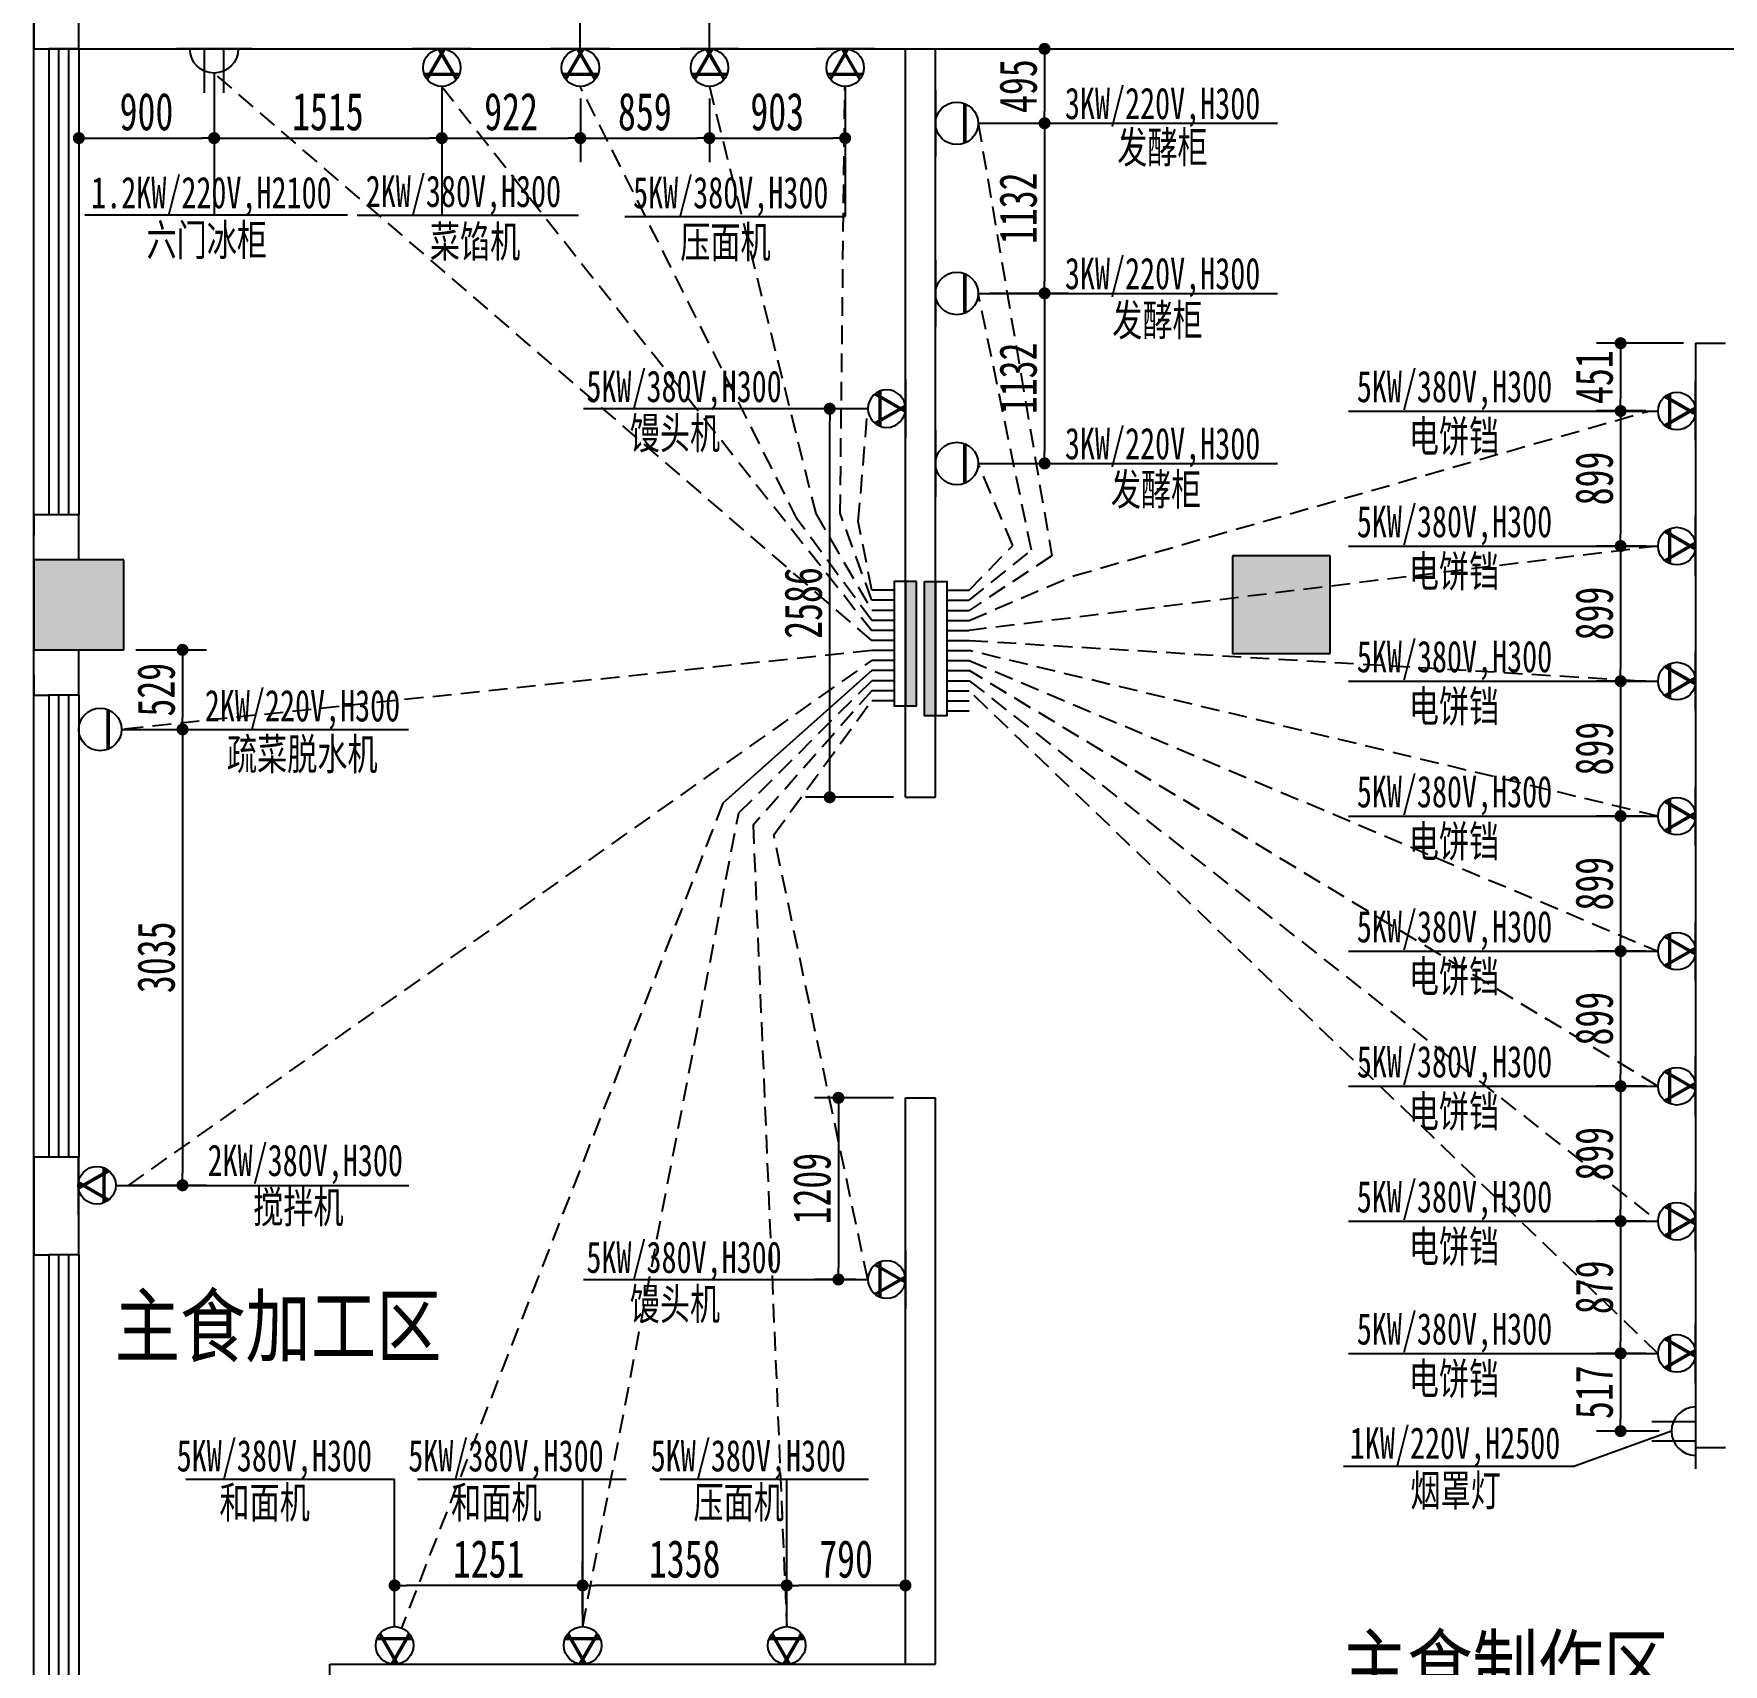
# Model space of a CAD drawing. Header units: inches. Extents: x 871252 to 1312932, y -88801 to 86720.
# Drawn here: x 1057251 to 1068492, y 42700 to 53550 of the extents above; entities that cross this region are included whole.
import ezdxf

# ---------------------------------------------------------------- set-up
doc = ezdxf.new("R2010")
doc.units = ezdxf.units.IN
doc.header["$MEASUREMENT"] = 0
doc.linetypes.add('HIDDEN', pattern=[0.375, 0.25, -0.125])
for name, color, linetype in [('COLUMN', 6, 'Continuous'), ('PUB_HATCH', 8, 'Continuous'), ('PUB_TEXT', 151, 'Continuous'), ('WALL', 7, 'Continuous'), ('WINDOW', 3, 'Continuous'), ('供排水', 4, 'Continuous'), ('电位', 1, 'Continuous')]:
    doc.layers.add(name, color=color, linetype=linetype)
doc.styles.get("Standard").update_dxf_attribs({"font": '', "width": 0.7, "height": 250})
doc.styles.add('STYLE4', font='', dxfattribs={"width": 0.7, "height": 180})
doc.styles.get('Standard').set_extended_font_data('NSimSun')
doc.styles.get('STYLE4').set_extended_font_data('NSimSun')
doc.dimstyles.new('电路', dxfattribs={"dimscale": 80, "dimtxt": 2.5, "dimasz": 1, "dimexe": 2, "dimexo": 1, "dimtad": 1, "dimdec": 0, "dimtxsty": 'Standard', "dimblk": 'DOT', "dimcen": 1, "dimclrd": 6, "dimclre": 6, "dimclrt": 6, "dimadec": 0, "dimazin": 0, "dimtfac": 1, "dimtdec": 0, "dimtmove": 0, "dimatfit": 3, "dimfxl": 0, "dimarcsym": 0})

# ---------------------------------------------------------------- blocks, each defined once
blk = doc.blocks.new('$TCHSYS$WIN2D')
for p, q in [((-0.5, 0.5), (0.5, 0.5)), ((-0.5, 0.5), (-0.5, -0.5)), ((0.5, 0.5), (0.5, -0.5)), ((0.5, 0.1667), (-0.5, 0.1667)), ((0.5, -0.1667), (-0.5, -0.1667)), ((-0.5, -0.5), (0.5, -0.5))]:
    blk.add_line(p, q)
blk = doc.blocks.new('A$C383973DD')
at = {"layer": '电位'}
for p, q in [((0, 0), (0, 503)), ((292, 316), (0, 316)), ((292, 187), (0, 187))]:
    blk.add_line(p, q, dxfattribs=at)
blk.add_arc((0, 252), 161, 270, 90, dxfattribs=at)
blk = doc.blocks.new('A$C7F97516A')
at = {"layer": '电位', "color": 4, "xscale": -1}
blk.add_blockref('A$C383973DD', (292, 0), dxfattribs=at)
blk = doc.blocks.new('A$C624B2101')
at = {"rotation": 180}
blk.add_blockref('A$C7F97516A', (292, 503), dxfattribs=at)
blk = doc.blocks.new('A$C76033D9E')
at = {"layer": '电位', "rotation": 180}
blk.add_blockref('A$C624B2101', (292, 503), dxfattribs=at)
blk = doc.blocks.new('A$C748C3124')
at = {"layer": '电位', "rotation": 90}
blk.add_blockref('A$C76033D9E', (503, 0), dxfattribs=at)
blk = doc.blocks.new('A$C42B0259F')
at = {"layer": '电位', "ltscale": 5, "xscale": -1, "rotation": 180}
blk.add_blockref('A$C748C3124', (0, 292), dxfattribs=at)
blk = doc.blocks.new('A$C46FF7360')
at = {"layer": '供排水', "color": 1, "rotation": 270}
blk.add_blockref('A$C42B0259F', (0, 503), dxfattribs=at)
blk = doc.blocks.new('A$C2916719F')
at = {"layer": '电位', "linetype": 'ByBlock', "rotation": 180}
blk.add_blockref('A$C46FF7360', (292, 503), dxfattribs=at)
blk = doc.blocks.new('A$C03132E9D')
at = {"layer": '电位', "linetype": 'ByBlock', "rotation": 270}
blk.add_blockref('A$C2916719F', (0, 292), dxfattribs=at)
blk = doc.blocks.new('A$C6B0667CD')
at = {"layer": '电位', "rotation": 89.99999999999999}
blk.add_blockref('A$C03132E9D', (292, 0), dxfattribs=at)
blk = doc.blocks.new('A$C1DA46B52')
at = {"layer": '电位', "xscale": -1, "rotation": 180}
blk.add_blockref('A$C6B0667CD', (0, 503), dxfattribs=at)
blk = doc.blocks.new('A$C30686D04')
at = {"layer": 'WALL', "color": 5, "rotation": 90}
blk.add_blockref('A$C1DA46B52', (503, 0), dxfattribs=at)
blk = doc.blocks.new('A$C10C2449B')
at = {"layer": 'WALL', "color": 5, "rotation": 90}
blk.add_blockref('A$C30686D04', (292, 0), dxfattribs=at)
blk = doc.blocks.new('A$C50093F6F')
at = {"layer": '电位', "rotation": 270}
blk.add_blockref('A$C10C2449B', (0, 292), dxfattribs=at)
blk = doc.blocks.new('A$C5F826928')
at = {"layer": '电位', "rotation": 270}
blk.add_blockref('A$C50093F6F', (0, 503), dxfattribs=at)
blk = doc.blocks.new('A$C14B745F9')
at = {"layer": '电位'}
for p, q in [((0, 503), (0, 0)), ((1, 233), (257, 381)), ((3, 222), (266, 374)), ((215, 404), (215, 99)), ((226, 399), (226, 104)), ((257, 122), (1, 270)), ((266, 129), (3, 281))]:
    blk.add_line(p, q, dxfattribs=at)
blk.add_circle((161, 252), 161, dxfattribs=at)
blk = doc.blocks.new('A$C45DF5A34')
at = {"layer": '电位', "color": 4, "rotation": 90}
blk.add_blockref('A$C14B745F9', (503, 0), dxfattribs=at)
blk = doc.blocks.new('A$C719F3E81')
at = {"layer": '电位', "color": 4, "rotation": 180}
blk.add_blockref('A$C45DF5A34', (503, 323), dxfattribs=at)
blk = doc.blocks.new('A$C2F906CB9')
at = {"layer": '电位', "color": 1, "ltscale": 400}
blk.add_blockref('A$C719F3E81', (0, 0), dxfattribs=at)
blk = doc.blocks.new('A$C6BFE34A6')
at = {"layer": '电位', "xscale": 0.777089783281734, "yscale": 0.777089783281734, "zscale": 0.777089783281734}
blk.add_blockref('A$C2F906CB9', (0, 0), dxfattribs=at)
blk = doc.blocks.new('A$C67150746')
at = {"layer": '供排水', "color": 1, "rotation": 270}
blk.add_blockref('A$C6BFE34A6', (0, 391), dxfattribs=at)
blk = doc.blocks.new('A$C51460DDB')
at = {"layer": '电位', "linetype": 'ByBlock', "xscale": -1}
blk.add_blockref('A$C67150746', (251, 0), dxfattribs=at)
blk = doc.blocks.new('A$C75EF68A1')
at = {"layer": 'WALL', "color": 5, "rotation": 180}
blk.add_blockref('A$C51460DDB', (251, 391), dxfattribs=at)
blk = doc.blocks.new('A$C776A0E82')
at = {"layer": '电位', "color": 6}
blk.add_blockref('A$C75EF68A1', (0, 0), dxfattribs=at)
blk = doc.blocks.new('A$C12B31555')
at = {"layer": '电位', "color": 6, "rotation": 270}
blk.add_blockref('A$C776A0E82', (0, 251), dxfattribs=at)
blk = doc.blocks.new('A$C380528E4')
at = {"layer": '电位', "color": 6, "rotation": 180}
blk.add_blockref('A$C12B31555', (391, 251), dxfattribs=at)
blk = doc.blocks.new('A$C3BCC7316')
at = {"layer": '电位'}
for p, q in [((99, 215), (404, 215)), ((104, 226), (399, 226)), ((0, 0), (503, 0))]:
    blk.add_line(p, q, dxfattribs=at)
blk.add_circle((252, 161), 161, dxfattribs=at)
blk = doc.blocks.new('_DOT')
at = {"color": 0, "linetype": 'ByBlock'}
blk.add_line((-0.5, 0), (-1, 0), dxfattribs=at)
at = {"color": 0, "linetype": 'ByBlock', "const_width": 0.5}
blk.add_lwpolyline([(-0.25, 0, 1), (0.25, 0, 1)], format="xyb", close=True, dxfattribs=at)
blk = doc.blocks.new('*D234')
at = {"layer": 'Defpoints', "color": 0, "transparency": 16777216}
for p in [(1057551, 53450), (1058451, 53288), (1058451, 52856)]:
    blk.add_point(p, dxfattribs=at)
at = {"layer": '电位', "color": 6, "lineweight": -2, "transparency": 16777216}
for p, q in [((1057551, 53336), (1057551, 52696)), ((1058451, 53208), (1058451, 52696)), ((1057631, 52856), (1058371, 52856))]:
    blk.add_line(p, q, dxfattribs=at)
at = {"layer": '电位', "color": 6, "lineweight": -2, "transparency": 16777216, "xscale": 80, "yscale": 80, "zscale": 80, "rotation": 180}
blk.add_blockref('_DOT', (1057551, 52856), dxfattribs=at)
at = {"layer": '电位', "color": 6, "lineweight": -2, "transparency": 16777216, "xscale": 80, "yscale": 80, "zscale": 80}
blk.add_blockref('_DOT', (1058451, 52856), dxfattribs=at)
at = {"layer": '电位', "color": 6, "transparency": 16777216, "insert": (1058001, 53031), "char_height": 250, "attachment_point": 5}
blk.add_mtext('900', dxfattribs=at)
blk = doc.blocks.new('*D235')
at = {"layer": 'Defpoints', "color": 0, "transparency": 16777216}
for p in [(1058451, 53288), (1059966, 53199), (1059966, 52856)]:
    blk.add_point(p, dxfattribs=at)
at = {"layer": '电位', "color": 6, "lineweight": -2, "transparency": 16777216}
for p, q in [((1058451, 53208), (1058451, 52696)), ((1059966, 53119), (1059966, 52696)), ((1058531, 52856), (1059886, 52856))]:
    blk.add_line(p, q, dxfattribs=at)
at = {"layer": '电位', "color": 6, "lineweight": -2, "transparency": 16777216, "xscale": 80, "yscale": 80, "zscale": 80, "rotation": 180}
blk.add_blockref('_DOT', (1058451, 52856), dxfattribs=at)
at = {"layer": '电位', "color": 6, "lineweight": -2, "transparency": 16777216, "xscale": 80, "yscale": 80, "zscale": 80}
blk.add_blockref('_DOT', (1059966, 52856), dxfattribs=at)
at = {"layer": '电位', "color": 6, "transparency": 16777216, "insert": (1059208, 53031), "char_height": 250, "attachment_point": 5}
blk.add_mtext('1515', dxfattribs=at)
blk = doc.blocks.new('*D236')
at = {"layer": 'Defpoints', "color": 0, "transparency": 16777216}
for p in [(1059966, 53199), (1060888, 53199), (1060888, 52856)]:
    blk.add_point(p, dxfattribs=at)
at = {"layer": '电位', "color": 6, "lineweight": -2, "transparency": 16777216}
for p, q in [((1059966, 53119), (1059966, 52696)), ((1060888, 53119), (1060888, 52696)), ((1060046, 52856), (1060808, 52856))]:
    blk.add_line(p, q, dxfattribs=at)
at = {"layer": '电位', "color": 6, "lineweight": -2, "transparency": 16777216, "xscale": 80, "yscale": 80, "zscale": 80, "rotation": 180}
blk.add_blockref('_DOT', (1059966, 52856), dxfattribs=at)
at = {"layer": '电位', "color": 6, "lineweight": -2, "transparency": 16777216, "xscale": 80, "yscale": 80, "zscale": 80}
blk.add_blockref('_DOT', (1060888, 52856), dxfattribs=at)
at = {"layer": '电位', "color": 6, "transparency": 16777216, "insert": (1060427, 53031), "char_height": 250, "attachment_point": 5}
blk.add_mtext('922', dxfattribs=at)
blk = doc.blocks.new('*D237')
at = {"layer": 'Defpoints', "color": 0, "transparency": 16777216}
for p in [(1060888, 53199), (1061747, 53199), (1061747, 52856)]:
    blk.add_point(p, dxfattribs=at)
at = {"layer": '电位', "color": 6, "lineweight": -2, "transparency": 16777216}
for p, q in [((1060888, 53119), (1060888, 52696)), ((1061747, 53119), (1061747, 52696)), ((1060968, 52856), (1061667, 52856))]:
    blk.add_line(p, q, dxfattribs=at)
at = {"layer": '电位', "color": 6, "lineweight": -2, "transparency": 16777216, "xscale": 80, "yscale": 80, "zscale": 80, "rotation": 180}
blk.add_blockref('_DOT', (1060888, 52856), dxfattribs=at)
at = {"layer": '电位', "color": 6, "lineweight": -2, "transparency": 16777216, "xscale": 80, "yscale": 80, "zscale": 80}
blk.add_blockref('_DOT', (1061747, 52856), dxfattribs=at)
at = {"layer": '电位', "color": 6, "transparency": 16777216, "insert": (1061317, 53031), "char_height": 250, "attachment_point": 5}
blk.add_mtext('859', dxfattribs=at)
blk = doc.blocks.new('*D238')
at = {"layer": 'Defpoints', "color": 0, "transparency": 16777216}
for p in [(1061747, 53199), (1062650, 53199), (1062650, 52856)]:
    blk.add_point(p, dxfattribs=at)
at = {"layer": '电位', "color": 6, "lineweight": -2, "transparency": 16777216}
for p, q in [((1061747, 53119), (1061747, 52696)), ((1062650, 53119), (1062650, 52696)), ((1061827, 52856), (1062570, 52856))]:
    blk.add_line(p, q, dxfattribs=at)
at = {"layer": '电位', "color": 6, "lineweight": -2, "transparency": 16777216, "xscale": 80, "yscale": 80, "zscale": 80, "rotation": 180}
blk.add_blockref('_DOT', (1061747, 52856), dxfattribs=at)
at = {"layer": '电位', "color": 6, "lineweight": -2, "transparency": 16777216, "xscale": 80, "yscale": 80, "zscale": 80}
blk.add_blockref('_DOT', (1062650, 52856), dxfattribs=at)
at = {"layer": '电位', "color": 6, "transparency": 16777216, "insert": (1062198, 53031), "char_height": 250, "attachment_point": 5}
blk.add_mtext('903', dxfattribs=at)
blk = doc.blocks.new('*D239')
at = {"layer": 'Defpoints', "color": 0, "transparency": 16777216}
for p in [(1057851, 49450), (1057851, 48921), (1058241, 48921)]:
    blk.add_point(p, dxfattribs=at)
at = {"layer": '电位', "color": 6, "lineweight": -2, "transparency": 16777216}
for p, q in [((1057931, 49450), (1058401, 49450)), ((1058241, 49370), (1058241, 49001)), ((1057931, 48921), (1058401, 48921))]:
    blk.add_line(p, q, dxfattribs=at)
at = {"layer": '电位', "color": 6, "lineweight": -2, "transparency": 16777216, "xscale": 80, "yscale": 80, "zscale": 80}
for p, rotation in [((1058241, 49450), 90), ((1058241, 48921), 270)]:
    blk.add_blockref('_DOT', p, dxfattribs=dict(at, rotation=rotation))
at = {"layer": '电位', "color": 6, "transparency": 16777216, "insert": (1058066, 49185), "char_height": 250, "attachment_point": 5, "rotation": 90}
blk.add_mtext('529', dxfattribs=at)
blk = doc.blocks.new('*D240')
at = {"layer": 'Defpoints', "color": 0, "transparency": 16777216}
for p in [(1057851, 48921), (1057797, 45887), (1058241, 45887)]:
    blk.add_point(p, dxfattribs=at)
at = {"layer": '电位', "color": 6, "lineweight": -2, "transparency": 16777216}
for p, q in [((1057931, 48921), (1058401, 48921)), ((1058241, 48841), (1058241, 45967)), ((1057877, 45887), (1058401, 45887))]:
    blk.add_line(p, q, dxfattribs=at)
at = {"layer": '电位', "color": 6, "lineweight": -2, "transparency": 16777216, "xscale": 80, "yscale": 80, "zscale": 80}
for p, rotation in [((1058241, 48921), 90), ((1058241, 45887), 270)]:
    blk.add_blockref('_DOT', p, dxfattribs=dict(at, rotation=rotation))
at = {"layer": '电位', "color": 6, "transparency": 16777216, "insert": (1058066, 47404), "char_height": 250, "attachment_point": 5, "rotation": 90}
blk.add_mtext('3035', dxfattribs=at)
blk = doc.blocks.new('*D241')
at = {"layer": 'Defpoints', "color": 0, "transparency": 16777216}
for p in [(1063051, 46469), (1062605, 45260), (1062800, 45260)]:
    blk.add_point(p, dxfattribs=at)
at = {"layer": '电位', "color": 6, "lineweight": -2, "transparency": 16777216}
for p, q in [((1062971, 46469), (1062445, 46469)), ((1062605, 46389), (1062605, 45340)), ((1062720, 45260), (1062445, 45260))]:
    blk.add_line(p, q, dxfattribs=at)
at = {"layer": '电位', "color": 6, "lineweight": -2, "transparency": 16777216, "xscale": 80, "yscale": 80, "zscale": 80}
for p, rotation in [((1062605, 46469), 90), ((1062605, 45260), 270)]:
    blk.add_blockref('_DOT', p, dxfattribs=dict(at, rotation=rotation))
at = {"layer": '电位', "color": 6, "transparency": 16777216, "insert": (1062430, 45865), "char_height": 250, "attachment_point": 5, "rotation": 90}
blk.add_mtext('1209', dxfattribs=at)
blk = doc.blocks.new('*D242')
at = {"layer": 'Defpoints', "color": 0, "transparency": 16777216}
for p in [(1062547, 51055), (1062800, 51055), (1063051, 48469)]:
    blk.add_point(p, dxfattribs=at)
at = {"layer": '电位', "color": 6, "lineweight": -2, "transparency": 16777216}
for p, q in [((1062720, 51055), (1062387, 51055)), ((1062547, 48549), (1062547, 50975)), ((1062971, 48469), (1062387, 48469))]:
    blk.add_line(p, q, dxfattribs=at)
at = {"layer": '电位', "color": 6, "lineweight": -2, "transparency": 16777216, "xscale": 80, "yscale": 80, "zscale": 80}
for p, rotation in [((1062547, 51055), 90), ((1062547, 48469), 270)]:
    blk.add_blockref('_DOT', p, dxfattribs=dict(at, rotation=rotation))
at = {"layer": '电位', "color": 6, "transparency": 16777216, "insert": (1062372, 49762), "char_height": 250, "attachment_point": 5, "rotation": 90}
blk.add_mtext('2586', dxfattribs=at)
blk = doc.blocks.new('*D243')
at = {"layer": 'Defpoints', "color": 0, "transparency": 16777216}
for p in [(1062261, 43224), (1062261, 42950), (1063051, 42700)]:
    blk.add_point(p, dxfattribs=at)
at = {"layer": '电位', "color": 6, "lineweight": -2, "transparency": 16777216}
for p, q in [((1062261, 43030), (1062261, 43384)), ((1063051, 42780), (1063051, 43384)), ((1062971, 43224), (1062341, 43224))]:
    blk.add_line(p, q, dxfattribs=at)
at = {"layer": '电位', "color": 6, "lineweight": -2, "transparency": 16777216, "xscale": 80, "yscale": 80, "zscale": 80, "rotation": 180}
blk.add_blockref('_DOT', (1062261, 43224), dxfattribs=at)
at = {"layer": '电位', "color": 6, "lineweight": -2, "transparency": 16777216, "xscale": 80, "yscale": 80, "zscale": 80}
blk.add_blockref('_DOT', (1063051, 43224), dxfattribs=at)
at = {"layer": '电位', "color": 6, "transparency": 16777216, "insert": (1062656, 43399), "char_height": 250, "attachment_point": 5}
blk.add_mtext('790', dxfattribs=at)
blk = doc.blocks.new('*D244')
at = {"layer": 'Defpoints', "color": 0, "transparency": 16777216}
for p in [(1060903, 43224), (1060903, 42950), (1062261, 42950)]:
    blk.add_point(p, dxfattribs=at)
at = {"layer": '电位', "color": 6, "lineweight": -2, "transparency": 16777216}
for p, q in [((1060903, 43030), (1060903, 43384)), ((1062261, 43030), (1062261, 43384)), ((1062181, 43224), (1060983, 43224))]:
    blk.add_line(p, q, dxfattribs=at)
at = {"layer": '电位', "color": 6, "lineweight": -2, "transparency": 16777216, "xscale": 80, "yscale": 80, "zscale": 80, "rotation": 180}
blk.add_blockref('_DOT', (1060903, 43224), dxfattribs=at)
at = {"layer": '电位', "color": 6, "lineweight": -2, "transparency": 16777216, "xscale": 80, "yscale": 80, "zscale": 80}
blk.add_blockref('_DOT', (1062261, 43224), dxfattribs=at)
at = {"layer": '电位', "color": 6, "transparency": 16777216, "insert": (1061582, 43399), "char_height": 250, "attachment_point": 5}
blk.add_mtext('1358', dxfattribs=at)
blk = doc.blocks.new('*D245')
at = {"layer": 'Defpoints', "color": 0, "transparency": 16777216}
for p in [(1059652, 43224), (1059652, 42950), (1060903, 42950)]:
    blk.add_point(p, dxfattribs=at)
at = {"layer": '电位', "color": 6, "lineweight": -2, "transparency": 16777216}
for p, q in [((1059652, 43030), (1059652, 43384)), ((1060903, 43030), (1060903, 43384)), ((1060823, 43224), (1059732, 43224))]:
    blk.add_line(p, q, dxfattribs=at)
at = {"layer": '电位', "color": 6, "lineweight": -2, "transparency": 16777216, "xscale": 80, "yscale": 80, "zscale": 80, "rotation": 180}
blk.add_blockref('_DOT', (1059652, 43224), dxfattribs=at)
at = {"layer": '电位', "color": 6, "lineweight": -2, "transparency": 16777216, "xscale": 80, "yscale": 80, "zscale": 80}
blk.add_blockref('_DOT', (1060903, 43224), dxfattribs=at)
at = {"layer": '电位', "color": 6, "transparency": 16777216, "insert": (1060278, 43399), "char_height": 250, "attachment_point": 5}
blk.add_mtext('1251', dxfattribs=at)
blk = doc.blocks.new('*D246')
at = {"layer": 'Defpoints', "color": 0, "transparency": 16777216}
for p in [(1063252, 53450), (1063535, 52955), (1063977, 52955)]:
    blk.add_point(p, dxfattribs=at)
at = {"layer": '电位', "color": 6, "lineweight": -2, "transparency": 16777216}
for p, q in [((1063497, 53450), (1064137, 53450)), ((1063977, 53370), (1063977, 53035)), ((1063615, 52955), (1064137, 52955))]:
    blk.add_line(p, q, dxfattribs=at)
at = {"layer": '电位', "color": 6, "lineweight": -2, "transparency": 16777216, "xscale": 80, "yscale": 80, "zscale": 80}
for p, rotation in [((1063977, 53450), 90), ((1063977, 52955), 270)]:
    blk.add_blockref('_DOT', p, dxfattribs=dict(at, rotation=rotation))
at = {"layer": '电位', "color": 6, "transparency": 16777216, "insert": (1063802, 53202), "char_height": 250, "attachment_point": 5, "rotation": 90}
blk.add_mtext('495', dxfattribs=at)
blk = doc.blocks.new('*D247')
at = {"layer": 'Defpoints', "color": 0, "transparency": 16777216}
for p in [(1063535, 52955), (1063535, 51823), (1063977, 51823)]:
    blk.add_point(p, dxfattribs=at)
at = {"layer": '电位', "color": 6, "lineweight": -2, "transparency": 16777216}
for p, q in [((1063615, 52955), (1064137, 52955)), ((1063977, 52875), (1063977, 51903)), ((1063615, 51823), (1064137, 51823))]:
    blk.add_line(p, q, dxfattribs=at)
at = {"layer": '电位', "color": 6, "lineweight": -2, "transparency": 16777216, "xscale": 80, "yscale": 80, "zscale": 80}
for p, rotation in [((1063977, 52955), 90), ((1063977, 51823), 270)]:
    blk.add_blockref('_DOT', p, dxfattribs=dict(at, rotation=rotation))
at = {"layer": '电位', "color": 6, "transparency": 16777216, "insert": (1063802, 52389), "char_height": 250, "attachment_point": 5, "rotation": 90}
blk.add_mtext('1132', dxfattribs=at)
blk = doc.blocks.new('*D248')
at = {"layer": 'Defpoints', "color": 0, "transparency": 16777216}
for p in [(1063535, 51823), (1063535, 50691), (1063977, 50691)]:
    blk.add_point(p, dxfattribs=at)
at = {"layer": '电位', "color": 6, "lineweight": -2, "transparency": 16777216}
for p, q in [((1063615, 51823), (1064137, 51823)), ((1063977, 51743), (1063977, 50771)), ((1063615, 50691), (1064137, 50691))]:
    blk.add_line(p, q, dxfattribs=at)
at = {"layer": '电位', "color": 6, "lineweight": -2, "transparency": 16777216, "xscale": 80, "yscale": 80, "zscale": 80}
for p, rotation in [((1063977, 51823), 90), ((1063977, 50691), 270)]:
    blk.add_blockref('_DOT', p, dxfattribs=dict(at, rotation=rotation))
at = {"layer": '电位', "color": 6, "transparency": 16777216, "insert": (1063802, 51257), "char_height": 250, "attachment_point": 5, "rotation": 90}
blk.add_mtext('1132', dxfattribs=at)
blk = doc.blocks.new('*D249')
at = {"layer": 'Defpoints', "color": 0, "transparency": 16777216}
for p in [(1068309, 51491), (1067810, 51040), (1068058, 51040)]:
    blk.add_point(p, dxfattribs=at)
at = {"layer": '电位', "color": 6, "lineweight": -2, "transparency": 16777216}
for p, q in [((1068229, 51491), (1067650, 51491)), ((1067810, 51411), (1067810, 51120)), ((1067978, 51040), (1067650, 51040))]:
    blk.add_line(p, q, dxfattribs=at)
at = {"layer": '电位', "color": 6, "lineweight": -2, "transparency": 16777216, "xscale": 80, "yscale": 80, "zscale": 80}
for p, rotation in [((1067810, 51491), 90), ((1067810, 51040), 270)]:
    blk.add_blockref('_DOT', p, dxfattribs=dict(at, rotation=rotation))
at = {"layer": '电位', "color": 6, "transparency": 16777216, "insert": (1067635, 51265), "char_height": 250, "attachment_point": 5, "rotation": 90}
blk.add_mtext('451', dxfattribs=at)
blk = doc.blocks.new('*D250')
at = {"layer": 'Defpoints', "color": 0, "transparency": 16777216}
for p in [(1068058, 51040), (1067810, 50141), (1068058, 50141)]:
    blk.add_point(p, dxfattribs=at)
at = {"layer": '电位', "color": 6, "lineweight": -2, "transparency": 16777216}
for p, q in [((1067978, 51040), (1067650, 51040)), ((1067810, 50960), (1067810, 50221)), ((1067978, 50141), (1067650, 50141))]:
    blk.add_line(p, q, dxfattribs=at)
at = {"layer": '电位', "color": 6, "lineweight": -2, "transparency": 16777216, "xscale": 80, "yscale": 80, "zscale": 80}
for p, rotation in [((1067810, 51040), 90), ((1067810, 50141), 270)]:
    blk.add_blockref('_DOT', p, dxfattribs=dict(at, rotation=rotation))
at = {"layer": '电位', "color": 6, "transparency": 16777216, "insert": (1067635, 50591), "char_height": 250, "attachment_point": 5, "rotation": 90}
blk.add_mtext('899', dxfattribs=at)
blk = doc.blocks.new('*D251')
at = {"layer": 'Defpoints', "color": 0, "transparency": 16777216}
for p in [(1068058, 50141), (1067810, 49242), (1068058, 49242)]:
    blk.add_point(p, dxfattribs=at)
at = {"layer": '电位', "color": 6, "lineweight": -2, "transparency": 16777216}
for p, q in [((1067978, 50141), (1067650, 50141)), ((1067810, 50061), (1067810, 49322)), ((1067978, 49242), (1067650, 49242))]:
    blk.add_line(p, q, dxfattribs=at)
at = {"layer": '电位', "color": 6, "lineweight": -2, "transparency": 16777216, "xscale": 80, "yscale": 80, "zscale": 80}
for p, rotation in [((1067810, 50141), 90), ((1067810, 49242), 270)]:
    blk.add_blockref('_DOT', p, dxfattribs=dict(at, rotation=rotation))
at = {"layer": '电位', "color": 6, "transparency": 16777216, "insert": (1067635, 49692), "char_height": 250, "attachment_point": 5, "rotation": 90}
blk.add_mtext('899', dxfattribs=at)
blk = doc.blocks.new('*D252')
at = {"layer": 'Defpoints', "color": 0, "transparency": 16777216}
for p in [(1068058, 49242), (1067810, 48344), (1068058, 48344)]:
    blk.add_point(p, dxfattribs=at)
at = {"layer": '电位', "color": 6, "lineweight": -2, "transparency": 16777216}
for p, q in [((1067978, 49242), (1067650, 49242)), ((1067810, 49162), (1067810, 48424)), ((1067978, 48344), (1067650, 48344))]:
    blk.add_line(p, q, dxfattribs=at)
at = {"layer": '电位', "color": 6, "lineweight": -2, "transparency": 16777216, "xscale": 80, "yscale": 80, "zscale": 80}
for p, rotation in [((1067810, 49242), 90), ((1067810, 48344), 270)]:
    blk.add_blockref('_DOT', p, dxfattribs=dict(at, rotation=rotation))
at = {"layer": '电位', "color": 6, "transparency": 16777216, "insert": (1067635, 48793), "char_height": 250, "attachment_point": 5, "rotation": 90}
blk.add_mtext('899', dxfattribs=at)
blk = doc.blocks.new('*D253')
at = {"layer": 'Defpoints', "color": 0, "transparency": 16777216}
for p in [(1068058, 48344), (1067810, 47445), (1068058, 47445)]:
    blk.add_point(p, dxfattribs=at)
at = {"layer": '电位', "color": 6, "lineweight": -2, "transparency": 16777216}
for p, q in [((1067978, 48344), (1067650, 48344)), ((1067810, 48264), (1067810, 47525)), ((1067978, 47445), (1067650, 47445))]:
    blk.add_line(p, q, dxfattribs=at)
at = {"layer": '电位', "color": 6, "lineweight": -2, "transparency": 16777216, "xscale": 80, "yscale": 80, "zscale": 80}
for p, rotation in [((1067810, 48344), 90), ((1067810, 47445), 270)]:
    blk.add_blockref('_DOT', p, dxfattribs=dict(at, rotation=rotation))
at = {"layer": '电位', "color": 6, "transparency": 16777216, "insert": (1067635, 47894), "char_height": 250, "attachment_point": 5, "rotation": 90}
blk.add_mtext('899', dxfattribs=at)
blk = doc.blocks.new('*D254')
at = {"layer": 'Defpoints', "color": 0, "transparency": 16777216}
for p in [(1068058, 47445), (1067810, 46546), (1068058, 46546)]:
    blk.add_point(p, dxfattribs=at)
at = {"layer": '电位', "color": 6, "lineweight": -2, "transparency": 16777216}
for p, q in [((1067978, 47445), (1067650, 47445)), ((1067810, 47365), (1067810, 46626)), ((1067978, 46546), (1067650, 46546))]:
    blk.add_line(p, q, dxfattribs=at)
at = {"layer": '电位', "color": 6, "lineweight": -2, "transparency": 16777216, "xscale": 80, "yscale": 80, "zscale": 80}
for p, rotation in [((1067810, 47445), 90), ((1067810, 46546), 270)]:
    blk.add_blockref('_DOT', p, dxfattribs=dict(at, rotation=rotation))
at = {"layer": '电位', "color": 6, "transparency": 16777216, "insert": (1067635, 46996), "char_height": 250, "attachment_point": 5, "rotation": 90}
blk.add_mtext('899', dxfattribs=at)
blk = doc.blocks.new('*D255')
at = {"layer": 'Defpoints', "color": 0, "transparency": 16777216}
for p in [(1068058, 46546), (1067810, 45648), (1068058, 45648)]:
    blk.add_point(p, dxfattribs=at)
at = {"layer": '电位', "color": 6, "lineweight": -2, "transparency": 16777216}
for p, q in [((1067978, 46546), (1067650, 46546)), ((1067810, 46466), (1067810, 45728)), ((1067978, 45648), (1067650, 45648))]:
    blk.add_line(p, q, dxfattribs=at)
at = {"layer": '电位', "color": 6, "lineweight": -2, "transparency": 16777216, "xscale": 80, "yscale": 80, "zscale": 80}
for p, rotation in [((1067810, 46546), 90), ((1067810, 45648), 270)]:
    blk.add_blockref('_DOT', p, dxfattribs=dict(at, rotation=rotation))
at = {"layer": '电位', "color": 6, "transparency": 16777216, "insert": (1067635, 46097), "char_height": 250, "attachment_point": 5, "rotation": 90}
blk.add_mtext('899', dxfattribs=at)
blk = doc.blocks.new('*D256')
at = {"layer": 'Defpoints', "color": 0, "transparency": 16777216}
for p in [(1068058, 45648), (1067810, 44768), (1068058, 44768)]:
    blk.add_point(p, dxfattribs=at)
at = {"layer": '电位', "color": 6, "lineweight": -2, "transparency": 16777216}
for p, q in [((1067978, 45648), (1067650, 45648)), ((1067810, 45568), (1067810, 44848)), ((1067978, 44768), (1067650, 44768))]:
    blk.add_line(p, q, dxfattribs=at)
at = {"layer": '电位', "color": 6, "lineweight": -2, "transparency": 16777216, "xscale": 80, "yscale": 80, "zscale": 80}
for p, rotation in [((1067810, 45648), 90), ((1067810, 44768), 270)]:
    blk.add_blockref('_DOT', p, dxfattribs=dict(at, rotation=rotation))
at = {"layer": '电位', "color": 6, "transparency": 16777216, "insert": (1067635, 45208), "char_height": 250, "attachment_point": 5, "rotation": 90}
blk.add_mtext('879', dxfattribs=at)
blk = doc.blocks.new('*D257')
at = {"layer": 'Defpoints', "color": 0, "transparency": 16777216}
for p in [(1068058, 44768), (1067810, 44251), (1068147, 44251)]:
    blk.add_point(p, dxfattribs=at)
at = {"layer": '电位', "color": 6, "lineweight": -2, "transparency": 16777216}
for p, q in [((1067978, 44768), (1067650, 44768)), ((1067810, 44688), (1067810, 44331)), ((1068067, 44251), (1067650, 44251))]:
    blk.add_line(p, q, dxfattribs=at)
at = {"layer": '电位', "color": 6, "lineweight": -2, "transparency": 16777216, "xscale": 80, "yscale": 80, "zscale": 80}
for p, rotation in [((1067810, 44768), 90), ((1067810, 44251), 270)]:
    blk.add_blockref('_DOT', p, dxfattribs=dict(at, rotation=rotation))
at = {"layer": '电位', "color": 6, "transparency": 16777216, "insert": (1067635, 44510), "char_height": 250, "attachment_point": 5, "rotation": 90}
blk.add_mtext('517', dxfattribs=at)

msp = doc.modelspace()

# ---------------------------------------------------------------- hatches: boundary and pattern name
at = {"layer": 'PUB_HATCH'}
for points in [[(1057851.2, 49449.7), (1057851.2, 50049.7), (1057251.2, 50049.7), (1057251.2, 49449.7)], [(1065876.2, 49425.1), (1065876.2, 50075.1), (1065226.2, 50075.1), (1065226.2, 49425.1)]]:
    msp.add_hatch(color=256, dxfattribs=at).paths.add_polyline_path(points)
at = {"layer": '电位'}
for points in [[(1063125.5, 49905.9), (1063051.2, 49905.9), (1063051.2, 49078.3), (1063125.5, 49078.3)], [(1063251.2, 49905.9), (1063176.8, 49905.9), (1063176.8, 49011.5), (1063251.2, 49011.5)]]:
    msp.add_hatch(color=1, dxfattribs=at).paths.add_polyline_path(points)

# ---------------------------------------------------------------- linework, layer by layer
msp.add_lwpolyline([(1057251.2, 34099.7), (1057251.2, 58049.7)])
at = {"layer": 'COLUMN'}
for p, q in [((1057351.2, 50349.7), (1057251.2, 50349.7)), ((1057251.2, 50349.7), (1057251.2, 50215.9)), ((1057551.2, 50215.9), (1057551.2, 50349.7)), ((1057851.2, 50049.7), (1057251.2, 50049.7)), ((1057251.2, 50049.7), (1057251.2, 49449.7)), ((1057851.2, 49449.7), (1057851.2, 50049.7)), ((1065876.2, 50075.1), (1065226.2, 50075.1)), ((1065226.2, 50075.1), (1065226.2, 49425.1)), ((1065876.2, 49425.1), (1065876.2, 50075.1)), ((1057251.2, 49449.7), (1057851.2, 49449.7)), ((1065226.2, 49425.1), (1065876.2, 49425.1)), ((1057251.2, 49283.4), (1057251.2, 49149.7)), ((1057551.2, 49149.7), (1057551.2, 49283.4)), ((1057251.2, 49149.7), (1057351.2, 49149.7)), ((1057351.2, 46074.7), (1057251.2, 46074.7)), ((1057251.2, 46074.7), (1057251.2, 45424.7)), ((1057551.2, 45424.7), (1057551.2, 46074.7)), ((1057251.2, 45424.7), (1057351.2, 45424.7))]:
    msp.add_line(p, q, dxfattribs=at)
at = {"layer": 'WALL'}
for p, q in [((1057251.2, 57500.1), (1057251.2, 53449.7)), ((1057551.2, 53449.7), (1057551.2, 57500.1)), ((1057251.2, 53449.7), (1057351.2, 53449.7)), ((1057351.2, 53449.7), (1057551.2, 53449.7)), ((1057551.2, 53449.7), (1070501.2, 53449.7)), ((1063051.2, 48469.3), (1063051.2, 53449.7)), ((1063251.2, 48469.3), (1063251.2, 53449.7)), ((1068308.7, 51490.7), (1068308.7, 44142.6)), ((1068308.7, 51490.7), (1068508.7, 51490.7)), ((1057251.2, 50049.7), (1057251.2, 50215.9)), ((1057551.2, 50049.7), (1057551.2, 50215.9)), ((1057251.2, 49283.4), (1057251.2, 49449.7)), ((1057551.2, 49283.4), (1057551.2, 49449.7)), ((1063051.2, 48469.3), (1063251.2, 48469.3)), ((1063051.2, 48469.3), (1063251.2, 48469.3)), ((1063051.2, 42699.7), (1063051.2, 46469.3)), ((1063051.2, 46469.3), (1063251.2, 46469.3)), ((1063251.2, 42699.7), (1063251.2, 46469.3)), ((1068308.7, 44142.6), (1068508.7, 44142.6)), ((1059221.2, 42699.7), (1061271.2, 42699.7)), ((1059221.2, 42049.7), (1059221.2, 42699.7)), ((1061271.2, 42699.7), (1063251.2, 42699.7))]:
    msp.add_line(p, q, dxfattribs=at)
at = {"layer": '电位', "color": 4}
for p, q in [((1060887.8, 53449.7), (1060887.8, 54303.6)), ((1061746.9, 53449.7), (1061746.9, 54333.2)), ((1058451.2, 53288.3), (1058451.2, 52348.2)), ((1059965.8, 53198.9), (1059965.8, 52342.8)), ((1062649.8, 53198.9), (1062649.8, 52335.3)), ((1063535.5, 52954.7), (1065527.3, 52954.7)), ((1057590, 52345.3), (1059338.4, 52345.3)), ((1059403.8, 52342.8), (1060875.1, 52342.8)), ((1061184.1, 52335.3), (1062649.8, 52335.3)), ((1063535.5, 51822.7), (1065527.3, 51822.7)), ((1060908.9, 51055.5), (1062800.4, 51055.5)), ((1066000, 51039.8), (1068057.9, 51039.8)), ((1063535.5, 50690.7), (1065527.3, 50690.7)), ((1066000, 50141.2), (1068057.9, 50141.2)), ((1066000, 49242.5), (1068057.9, 49242.5)), ((1057835.2, 48921.2), (1059744.8, 48921.2)), ((1066000, 48343.8), (1068057.9, 48343.8)), ((1066000, 47445.1), (1068057.9, 47445.1)), ((1066000, 46546.5), (1068057.9, 46546.5)), ((1057797.2, 45886.5), (1059747.5, 45886.5)), ((1066000, 45647.8), (1068057.9, 45647.8)), ((1060908.9, 45259.9), (1062800.4, 45259.9)), ((1066000, 44768.4), (1068057.9, 44768.4)), ((1068147.3, 44251.2), (1067505.3, 44016.9)), ((1065965.1, 44016.6), (1067505.3, 44016.9)), ((1058263.8, 43930.9), (1059652.2, 43930.9)), ((1059652.2, 42950.5), (1059652.2, 43930.9)), ((1059804.8, 43930.9), (1061193.1, 43930.9)), ((1060903.4, 42950.5), (1060903.4, 43930.9)), ((1061417.8, 43930.9), (1062806.2, 43930.9)), ((1062261.2, 42950.5), (1062261.2, 43930.9))]:
    msp.add_line(p, q, dxfattribs=at)
at = {"layer": '电位', "linetype": 'HIDDEN', "ltscale": 500}
for p, q in [((1062826.8, 49512.5), (1058451.2, 53288.3)), ((1059965.8, 53198.9), (1062826.8, 49579.4)), ((1062331.6, 50319.1), (1060887.8, 53198.9)), ((1061746.9, 53198.9), (1062454.4, 50357.6)), ((1062616.7, 50359.9), (1062648.4, 53198.9)), ((1063535.5, 52954.7), (1064025.1, 50075.5)), ((1063889.7, 50114.6), (1063535.5, 51822.7)), ((1062737.6, 50304.4), (1062800.4, 51055.5)), ((1064169.1, 49942.7), (1067999.3, 51039.8)), ((1063765, 50145.7), (1063535.5, 50690.7)), ((1062826.8, 49646.3), (1062331.6, 50319.1)), ((1062454.4, 50357.6), (1062826.8, 49713.2)), ((1062826.8, 49780.1), (1062616.7, 50359.9)), ((1062826.8, 49846.9), (1062737.6, 50304.4)), ((1063475.5, 49846.9), (1063765, 50145.7)), ((1068057.9, 50141.2), (1063475.5, 49579.4)), ((1063475.5, 49780.1), (1063889.7, 50114.6)), ((1064025.1, 50075.5), (1063475.5, 49713.2)), ((1063475.5, 49646.3), (1064169.1, 49942.7)), ((1063475.5, 49512.5), (1067977.9, 49242.5)), ((1062826.8, 49445.7), (1057835.2, 48921.2)), ((1057880.9, 45886.5), (1062826.8, 49378.8)), ((1068057.9, 48343.8), (1063475.5, 49445.7)), ((1063475.5, 49378.8), (1068057.9, 47445.1)), ((1061941.8, 48364.8), (1062826.8, 49245)), ((1068057.9, 46546.5), (1063475.5, 49311.9)), ((1063475.5, 49245), (1068057.9, 45647.8)), ((1062826.8, 49178.1), (1062037.4, 48283.2)), ((1068057.9, 44768.4), (1063475.5, 49178.1)), ((1062174.4, 48219.1), (1062826.8, 49111.3)), ((1061836.8, 48431.1), (1059697.7, 42941.9)), ((1060903.4, 42950.5), (1061941.8, 48364.8)), ((1062037.4, 48283.2), (1062261.2, 42950.5)), ((1062800.4, 45259.9), (1062174.4, 48219.1))]:
    msp.add_line(p, q, dxfattribs=at)
at = {"layer": '电位'}
for p, q in [((1062976.8, 49846.9), (1062826.8, 49846.9)), ((1063051.2, 49905.9), (1063051.2, 49078.3)), ((1063251.2, 49905.9), (1063251.2, 49011.5)), ((1063325.5, 49846.9), (1063475.5, 49846.9)), ((1062976.8, 49780.1), (1062826.8, 49780.1)), ((1062976.8, 49713.2), (1062826.8, 49713.2)), ((1063325.5, 49780.1), (1063475.5, 49780.1)), ((1063325.5, 49713.2), (1063475.5, 49713.2)), ((1062976.8, 49646.3), (1062826.8, 49646.3)), ((1062976.8, 49579.4), (1062826.8, 49579.4)), ((1063325.5, 49646.3), (1063475.5, 49646.3)), ((1063325.5, 49579.4), (1063475.5, 49579.4)), ((1062976.8, 49512.5), (1062826.8, 49512.5)), ((1063325.5, 49512.5), (1063475.5, 49512.5)), ((1062976.8, 49445.7), (1062826.8, 49445.7)), ((1062976.8, 49378.8), (1062826.8, 49378.8)), ((1063325.5, 49445.7), (1063475.5, 49445.7)), ((1063325.5, 49378.8), (1063475.5, 49378.8)), ((1062976.8, 49311.9), (1062826.8, 49311.9)), ((1062976.8, 49245), (1062826.8, 49245)), ((1063325.5, 49311.9), (1063475.5, 49311.9)), ((1063325.5, 49245), (1063475.5, 49245)), ((1062976.8, 49178.1), (1062826.8, 49178.1)), ((1063325.5, 49178.1), (1063475.5, 49178.1)), ((1062976.8, 49111.3), (1062826.8, 49111.3)), ((1063325.5, 49111.3), (1063475.5, 49111.3)), ((1063325.5, 49044.4), (1063475.5, 49044.4))]:
    msp.add_line(p, q, dxfattribs=at)
at = {"layer": '电位', "color": 1}
msp.add_line((1062826.8, 49311.9), (1061836.8, 48431.1), dxfattribs=at)
at = {"layer": '电位'}
for points in [[(1063125.5, 49905.9), (1062976.8, 49905.9), (1062976.8, 49078.3), (1063125.5, 49078.3)], [(1063176.8, 49905.9), (1063325.5, 49905.9), (1063325.5, 49011.5), (1063176.8, 49011.5)]]:
    msp.add_lwpolyline(points, close=True, dxfattribs=at)

# ---------------------------------------------------------------- block references
at = {"layer": 'WINDOW', "yscale": -200, "rotation": 90}
for p, xscale, zscale in [((1057451.2, 51899.7), -3100, -3100), ((1057451.2, 47612.2), -3075, -3075), ((1057451.2, 43887.2), -3075, -3075)]:
    msp.add_blockref('$TCHSYS$WIN2D', p, dxfattribs=dict(at, xscale=xscale, zscale=zscale))
at = {"layer": '电位', "rotation": 90}
msp.add_blockref('A$C5F826928', (1058702.7, 53157.9), dxfattribs=at)
at = {"layer": '电位', "color": 6, "xscale": -1}
for p in [(1060161.3, 53198.9), (1061083.3, 53198.9), (1061942.3, 53198.9), (1062845.3, 53198.9)]:
    msp.add_blockref('A$C380528E4', p, dxfattribs=at)
at = {"layer": '电位', "xscale": 0.8800000001210719, "yscale": 0.8800000000046566, "zscale": 0.88, "rotation": 270}
for p in [(1063251.5, 53176), (1063251.5, 52044), (1063251.5, 50912), (1057551.2, 49142.5)]:
    msp.add_blockref('A$C3BCC7316', p, dxfattribs=at)
at = {"layer": '电位', "color": 6, "rotation": 270}
for p in [(1062800.4, 51251), (1062800.4, 45455.3)]:
    msp.add_blockref('A$C380528E4', p, dxfattribs=at)
at = {"layer": '电位', "color": 6, "xscale": -1}
for p, rotation in [((1068057.9, 50844.4), 270), ((1068057.9, 49945.7), 270), ((1068057.9, 49047), 270), ((1068057.9, 48148.4), 270), ((1068057.9, 47249.7), 270), ((1068057.9, 46351), 270), ((1057797.2, 46082), 90), ((1068057.9, 45452.3), 270), ((1068057.9, 44573), 270), ((1059456.7, 42950.5), 180), ((1060708, 42950.5), 180), ((1062065.7, 42950.5), 180)]:
    msp.add_blockref('A$C380528E4', p, dxfattribs=dict(at, rotation=rotation))
at = {"layer": '电位', "xscale": -1, "rotation": 180}
msp.add_blockref('A$C5F826928', (1068016.9, 44502.7), dxfattribs=at)

# ---------------------------------------------------------------- texts
at = {"layer": 'PUB_TEXT', "width": 0.8}
for s, p in [('主食加工区', (1057789, 44751.7)), ('主食制作区', (1065954.3, 42484.1))]:
    msp.add_text(s, height=398.73, dxfattribs=at).set_placement(p)
at = {"layer": '电位', "color": 4, "style": 'STYLE4', "width": 0.7}
for s, rotation, p in [('3KW/220V,H300', 359.98979, (1064112.2, 52982.4)), ('发酵柜', 359.98979, (1064460.1, 52690)), ('1.2KW/220V,H2100', 0.01021, (1057633.1, 52388.7)), ('2KW/380V,H300', 359.98979, (1059460, 52397.7)), ('5KW/380V,H300', 359.98979, (1061238.7, 52388.9)), ('六门冰柜', 0.01021, (1058001.4, 52072.9)), ('菜馅机', 359.98979, (1059886.7, 52062.5)), ('压面机', 359.98979, (1061552.8, 52059.6)), ('3KW/220V,H300', 359.98979, (1064112.2, 51850.4)), ('发酵柜', 359.98979, (1064427.1, 51540)), ('5KW/380V,H300', 359.98979, (1060928, 51099.3)), ('5KW/380V,H300', 0.01021, (1066054.5, 51098.2)), ('馒头机', 359.98979, (1061216.4, 50787.8)), ('3KW/220V,H300', 359.98979, (1064112.2, 50718.4)), ('电饼铛', 0.01021, (1066400.3, 50766.8)), ('发酵柜', 359.98979, (1064417.7, 50412.8)), ('5KW/380V,H300', 0.01021, (1066054.5, 50199.6)), ('电饼铛', 0.01021, (1066400.3, 49868.1)), ('5KW/380V,H300', 0.01021, (1066054.5, 49300.9)), ('2KW/220V,H300', 359.98979, (1058389.1, 48974.2)), ('电饼铛', 0.01021, (1066400.3, 48969.5)), ('疏菜脱水机', 359.98979, (1058536.3, 48651.7)), ('5KW/380V,H300', 0.01021, (1066054.5, 48402.2)), ('电饼铛', 0.01021, (1066400.3, 48070.8)), ('5KW/380V,H300', 0.01021, (1066054.5, 47503.5)), ('电饼铛', 0.01021, (1066400.3, 47172.1)), ('5KW/380V,H300', 0.01021, (1066054.5, 46604.9)), ('电饼铛', 0.01021, (1066400.3, 46273.4)), ('2KW/380V,H300', 359.98979, (1058407.4, 45948.4)), ('搅拌机', 359.98979, (1058711.1, 45636.9)), ('5KW/380V,H300', 0.01021, (1066054.5, 45706.2)), ('5KW/380V,H300', 359.98979, (1060928, 45303.7)), ('电饼铛', 0.01021, (1066400.3, 45374.8)), ('馒头机', 359.98979, (1061216.4, 44992.2)), ('5KW/380V,H300', 0.01021, (1066054.5, 44826.8)), ('电饼铛', 0.01021, (1066400.3, 44495.4)), ('1KW/220V,H2500', 0.01021, (1066008.2, 44066.6)), ('5KW/380V,H300', 359.98979, (1058202, 43982.8)), ('5KW/380V,H300', 359.98979, (1059742.9, 43982.8)), ('5KW/380V,H300', 359.98979, (1061356, 43982.8)), ('烟罩灯', 0.01021, (1066410.9, 43751.7)), ('和面机', 359.98979, (1058486.5, 43671.3)), ('和面机', 359.98979, (1060027.5, 43671.3)), ('压面机', 359.98979, (1061640.5, 43671.3))]:
    msp.add_text(s, height=210, rotation=rotation, dxfattribs=at).set_placement(p)

# ---------------------------------------------------------------- dimensions: what is measured, and where the dimension line sits
at = {"layer": '电位', "color": 1}
for base, p1, p2, override, picture, middle in [((1058451.2, 52856.1), (1057551.2, 53449.7), (1058451.2, 53288.3), {"dimfxl": 6, "dimfxlon": 1}, '*D234', (1058001.2, 53031.1)), ((1059965.8, 52856.1), (1058451.2, 53288.3), (1059965.8, 53198.9), {"dimtmove": 1, "dimfxl": 6, "dimfxlon": 1}, '*D235', (1059208.5, 53031.1)), ((1060887.8, 52856.1), (1059965.8, 53198.9), (1060887.8, 53198.9), {"dimtmove": 1, "dimfxl": 6, "dimfxlon": 1}, '*D236', (1060426.8, 53031.1)), ((1061746.9, 52856.1), (1060887.8, 53198.9), (1061746.9, 53198.9), {"dimtmove": 1, "dimfxl": 6, "dimfxlon": 1}, '*D237', (1061317.3, 53031.1)), ((1062649.8, 52856.1), (1061746.9, 53198.9), (1062649.8, 53198.9), {"dimtmove": 1, "dimfxl": 6, "dimfxlon": 1}, '*D238', (1062198.3, 53031.1)), ((1059652.2, 43223.7), (1060903.4, 42950.5), (1059652.2, 42950.5), {"dimtmove": 1, "dimfxl": 6, "dimfxlon": 1}, '*D245', (1060277.8, 43398.7)), ((1060903.4, 43223.7), (1062261.2, 42950.5), (1060903.4, 42950.5), {"dimtmove": 1, "dimfxl": 6, "dimfxlon": 1}, '*D244', (1061582.3, 43398.7)), ((1062261.2, 43223.7), (1063051.2, 42699.7), (1062261.2, 42950.5), {"dimfxl": 6, "dimfxlon": 1}, '*D243', (1062656.2, 43398.7))]:
    dim = msp.add_linear_dim(base=base, p1=p1, p2=p2, dimstyle='电路', override=override, dxfattribs=at)
    dim.commit()
    dim.dimension.update_dxf_attribs({"geometry": picture, "text_midpoint": middle})
for base, p1, p2, override, picture, middle in [((1063977, 52954.7), (1063251.8, 53449.7), (1063535.5, 52954.7), {"dimfxl": 6, "dimfxlon": 1}, '*D246', (1063802, 53202.2)), ((1063977, 51822.7), (1063535.5, 52954.7), (1063535.5, 51822.7), {"dimtmove": 1, "dimfxl": 6, "dimfxlon": 1}, '*D247', (1063802, 52388.7)), ((1063977, 50690.7), (1063535.5, 51822.7), (1063535.5, 50690.7), {"dimtmove": 1, "dimfxl": 6, "dimfxlon": 1}, '*D248', (1063802, 51256.7)), ((1067810, 51039.8), (1068308.7, 51490.7), (1068057.9, 51039.8), {"dimfxl": 6, "dimfxlon": 1}, '*D249', (1067635, 51265.3)), ((1062546.9, 51055.5), (1063051.2, 48469.3), (1062800.4, 51055.5), {"dimfxl": 6, "dimfxlon": 1}, '*D242', (1062371.9, 49762.4)), ((1067810, 50141.2), (1068057.9, 51039.8), (1068057.9, 50141.2), {"dimtmove": 1, "dimfxl": 6, "dimfxlon": 1}, '*D250', (1067635, 50590.5)), ((1067810, 49242.5), (1068057.9, 50141.2), (1068057.9, 49242.5), {"dimtmove": 1, "dimfxl": 6, "dimfxlon": 1}, '*D251', (1067635, 49691.8)), ((1058240.8498, 48921.1525), (1057851.1803, 49449.6604), (1057851.1803, 48921.1525), {"dimfxl": 6, "dimfxlon": 1}, '*D239', (1058065.8498, 49185.4065)), ((1067810, 48343.8), (1068057.9, 49242.5), (1068057.9, 48343.8), {"dimtmove": 1, "dimfxl": 6, "dimfxlon": 1}, '*D252', (1067635, 48793.2)), ((1058240.8, 45886.5), (1057851.2, 48921.2), (1057797.2, 45886.5), {"dimtmove": 1, "dimfxl": 6, "dimfxlon": 1}, '*D240', (1058065.8, 47403.8)), ((1067810, 47445.1), (1068057.9, 48343.8), (1068057.9, 47445.1), {"dimtmove": 1, "dimfxl": 6, "dimfxlon": 1}, '*D253', (1067635, 47894.5)), ((1067810, 46546.5), (1068057.9, 47445.1), (1068057.9, 46546.5), {"dimtmove": 1, "dimfxl": 6, "dimfxlon": 1}, '*D254', (1067635, 46995.8)), ((1067810, 45647.8), (1068057.9, 46546.5), (1068057.9, 45647.8), {"dimtmove": 1, "dimfxl": 6, "dimfxlon": 1}, '*D255', (1067635, 46097.1)), ((1062605, 45259.9), (1063051.2, 46469.3), (1062800.4, 45259.9), {"dimfxl": 6, "dimfxlon": 1}, '*D241', (1062430, 45864.6)), ((1067810, 44768.4), (1068057.9, 45647.8), (1068057.9, 44768.4), {"dimtmove": 1, "dimfxl": 6, "dimfxlon": 1}, '*D256', (1067635, 45208.1)), ((1067810, 44251.2), (1068057.9, 44768.4), (1068147.3, 44251.2), {"dimtmove": 1, "dimfxl": 6, "dimfxlon": 1}, '*D257', (1067635, 44509.8))]:
    dim = msp.add_linear_dim(base=base, p1=p1, p2=p2, angle=90, dimstyle='电路', override=override, dxfattribs=at)
    dim.commit()
    dim.dimension.update_dxf_attribs({"geometry": picture, "text_midpoint": middle})

doc.saveas('drawing.dxf')
